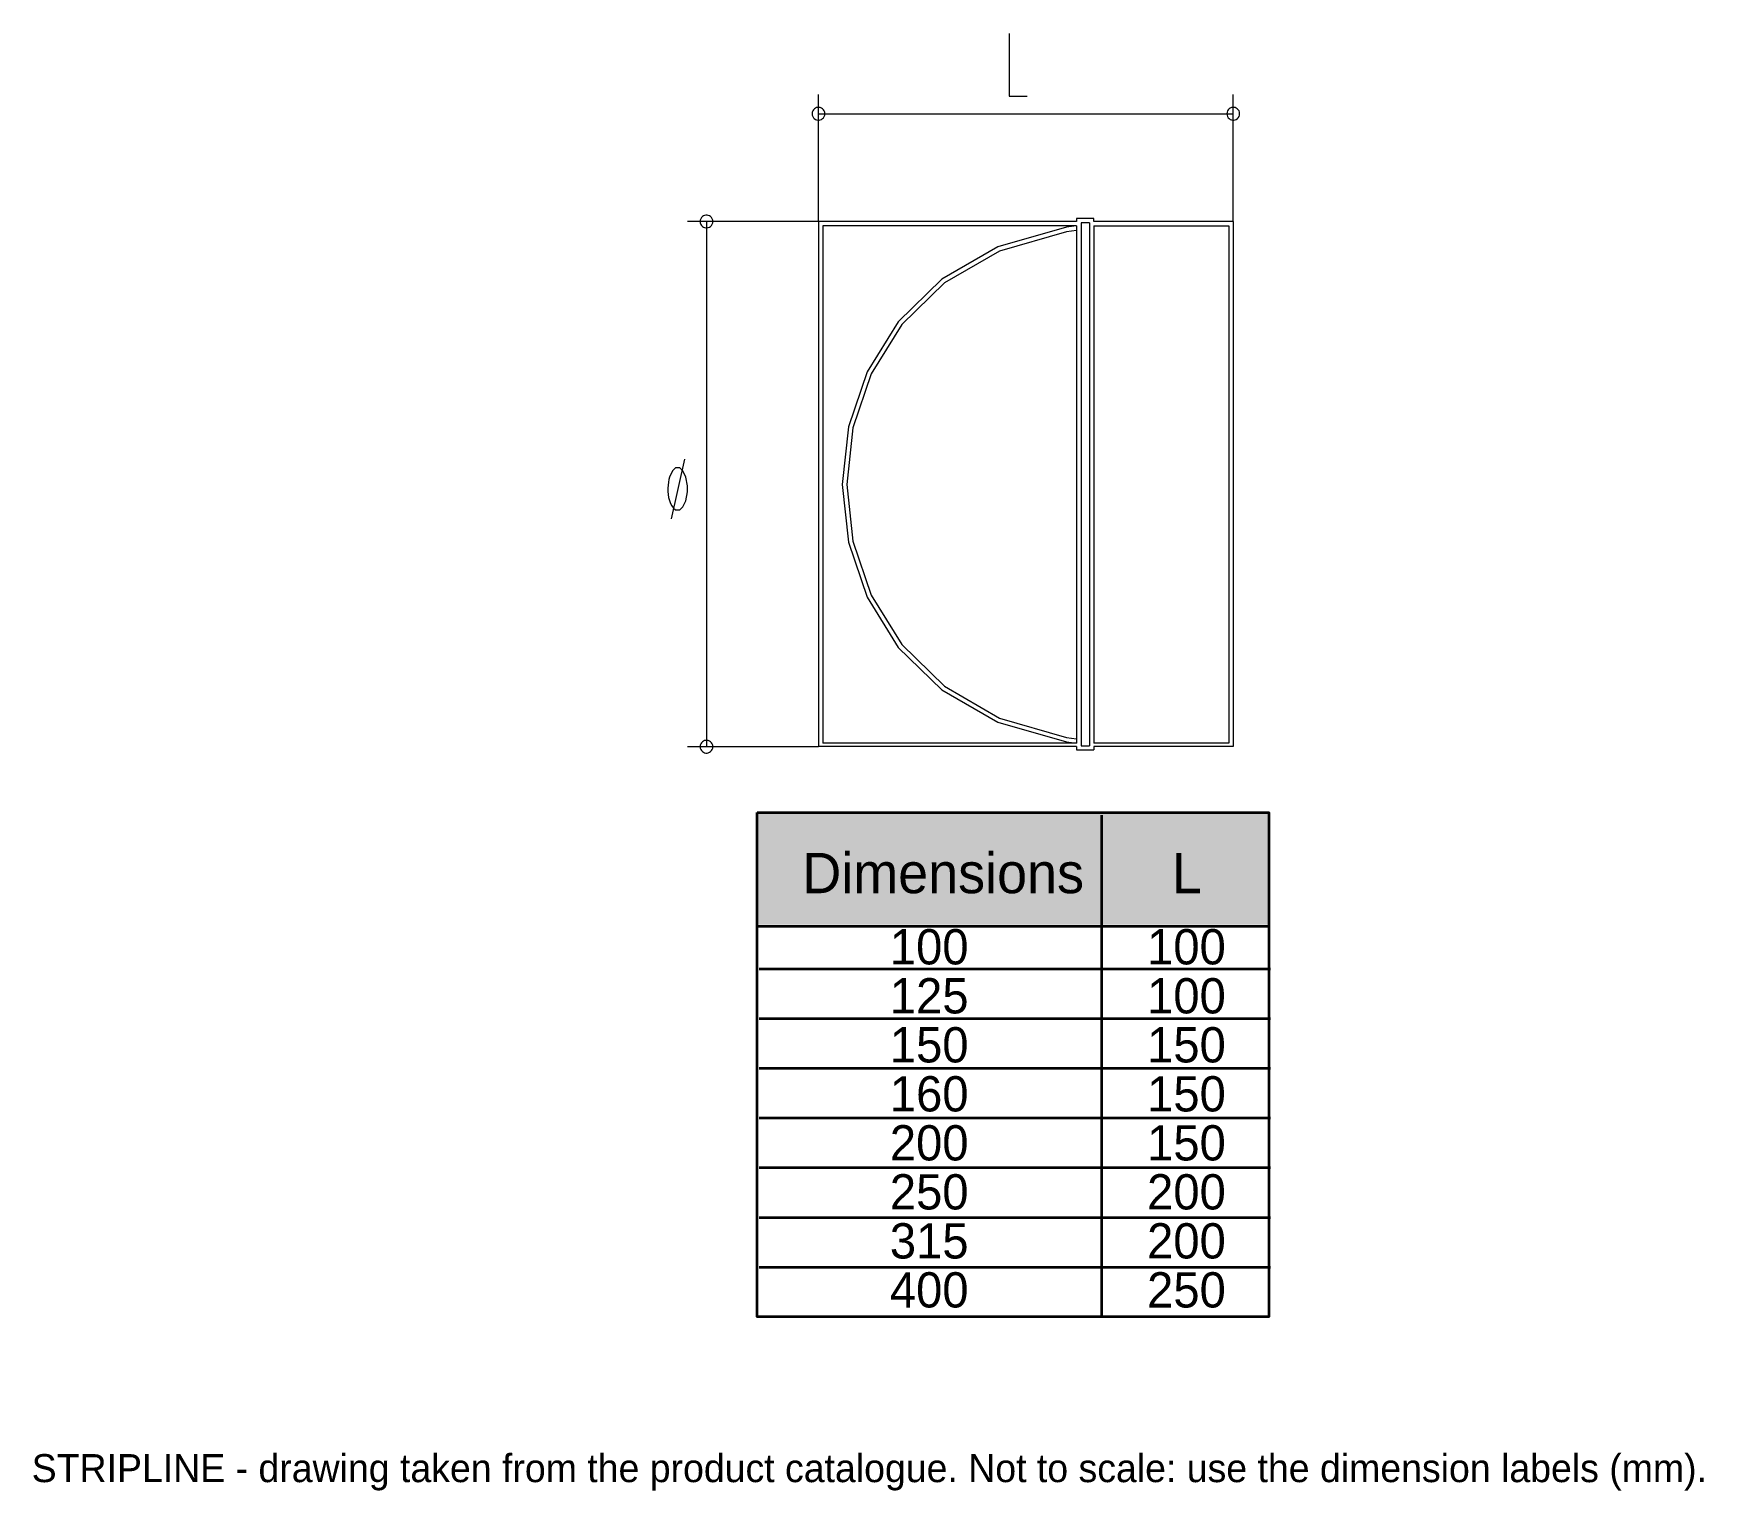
# Model space of a CAD drawing. Extents: x 0 to 239, y -13 to 195.
import ezdxf

# ---------------------------------------------------------------- set-up
doc = ezdxf.new("R2010")
doc.units = 0
for name, color, linetype in [('FILL', 8, 'Continuous'), ('GEOMETRY', 7, 'Continuous'), ('NOTE', 1, 'Continuous'), ('TEXT', 7, 'Continuous')]:
    doc.layers.add(name, color=color, linetype=linetype)

msp = doc.modelspace()

# ---------------------------------------------------------------- hatches: boundary and pattern name
at = {"layer": 'FILL'}
msp.add_hatch(color=7, dxfattribs=at).paths.add_polyline_path([(103.62, 83.62), (176.72, 83.62), (176.72, 67.6), (103.62, 67.6), (103.62, 83.62)])

# ---------------------------------------------------------------- linework, layer by layer
at = {"layer": 'GEOMETRY', "lineweight": 13}
for points in [[(139.63, 194.9), (139.63, 185.93), (142.2, 185.93)], [(112.4, 168.04), (112.4, 186.16)], [(171.65, 168.04), (171.65, 186.16)], [(112.4, 183.44), (171.65, 183.44)], [(112.4, 168.04), (93.66, 168.04)], [(96.4, 168.04), (96.4, 93.04)], [(149.26, 168.04), (112.4, 168.04)], [(112.4, 168.04), (112.4, 93.04)], [(149.26, 167.4), (113.03, 167.4)], [(113.03, 167.4), (113.03, 93.55)], [(149.26, 167.4), (147.82, 167.23), (138.03, 164.42), (130.02, 159.8), (123.8, 153.73), (119.35, 146.58), (116.68, 138.71), (115.79, 130.47), (116.68, 122.24), (119.35, 114.37), (123.79, 107.22), (130.02, 101.15), (138.03, 96.53), (147.82, 93.71), (149.26, 93.55)], [(151.74, 168.49), (149.26, 168.49)], [(149.26, 168.49), (149.26, 168.04)], [(149.26, 167.4), (149.26, 93.55)], [(151.11, 167.84), (149.91, 167.84)], [(149.91, 167.84), (149.91, 93.18)], [(151.11, 167.84), (151.11, 93.18)], [(171.65, 168.04), (151.74, 168.04), (151.74, 168.49)], [(151.74, 167.4), (151.74, 93.55)], [(151.74, 167.4), (171.01, 167.4), (171.01, 93.55)], [(171.65, 168.04), (171.65, 93.04)], [(149.26, 166.75), (147.84, 166.58), (138.25, 163.81), (130.39, 159.27), (124.28, 153.31), (119.92, 146.29), (117.3, 138.56), (116.43, 130.48), (117.3, 122.39), (119.92, 114.66), (124.28, 107.64), (130.39, 101.67), (138.25, 97.13), (147.84, 94.36), (149.26, 94.18)], [(93.25, 134.12), (91.33, 125.57)], [(149.26, 93.55), (113.03, 93.55)], [(149.91, 93.18), (151.11, 93.18)], [(171.01, 93.55), (151.74, 93.55)], [(93.66, 93.04), (112.4, 93.04)], [(149.26, 93.04), (112.4, 93.04)], [(149.26, 93.04), (149.26, 92.61)], [(149.26, 92.61), (151.74, 92.61)], [(151.74, 93.04), (151.74, 92.61)], [(171.65, 93.04), (151.74, 93.04)]]:
    msp.add_lwpolyline(points, dxfattribs=at)
for points in [[(113.3, 183.44), (113.29, 183.64), (113.21, 183.83), (113.1, 184), (112.97, 184.14), (112.81, 184.24), (112.64, 184.31), (112.47, 184.34), (112.29, 184.34), (112.12, 184.3), (111.95, 184.23), (111.81, 184.13), (111.68, 184), (111.58, 183.83), (111.51, 183.64), (111.48, 183.44), (111.51, 183.22), (111.57, 183.03), (111.67, 182.87), (111.8, 182.73), (111.95, 182.63), (112.12, 182.57), (112.29, 182.53), (112.47, 182.53), (112.65, 182.56), (112.81, 182.63), (112.97, 182.73), (113.1, 182.86), (113.21, 183.04), (113.29, 183.22), (113.3, 183.44)], [(172.55, 183.44), (172.54, 183.64), (172.47, 183.83), (172.36, 184), (172.22, 184.14), (172.07, 184.24), (171.9, 184.31), (171.73, 184.34), (171.55, 184.34), (171.38, 184.3), (171.21, 184.23), (171.06, 184.13), (170.94, 184), (170.83, 183.83), (170.76, 183.64), (170.73, 183.44), (170.76, 183.22), (170.83, 183.03), (170.93, 182.87), (171.06, 182.73), (171.21, 182.63), (171.38, 182.56), (171.55, 182.53), (171.73, 182.53), (171.9, 182.56), (172.07, 182.63), (172.23, 182.73), (172.36, 182.86), (172.47, 183.04), (172.54, 183.22), (172.55, 183.44)], [(97.3, 168.04), (97.29, 168.24), (97.22, 168.43), (97.11, 168.61), (96.97, 168.75), (96.82, 168.85), (96.65, 168.92), (96.48, 168.95), (96.3, 168.95), (96.13, 168.91), (95.97, 168.84), (95.82, 168.74), (95.69, 168.61), (95.58, 168.44), (95.51, 168.24), (95.48, 168.04), (95.51, 167.83), (95.58, 167.63), (95.68, 167.47), (95.81, 167.34), (95.96, 167.24), (96.13, 167.17), (96.3, 167.14), (96.48, 167.13), (96.65, 167.17), (96.82, 167.23), (96.98, 167.33), (97.11, 167.47), (97.22, 167.64), (97.29, 167.83), (97.3, 168.04)], [(91.96, 132.84), (91.54, 132.41), (91.11, 131.55), (91.02, 131.19), (90.95, 130.8), (90.91, 130.38), (90.88, 129.94), (90.89, 129.49), (90.92, 129.05), (90.99, 128.61), (91.1, 128.19), (91.25, 127.79), (91.44, 127.43), (91.67, 127.12), (91.96, 126.85), (92.6, 126.85), (93.03, 127.28), (93.46, 128.14), (93.68, 129.42), (93.68, 130.28), (93.46, 131.55), (93.03, 132.41), (92.6, 132.84), (91.96, 132.84)], [(97.3, 93.04), (97.29, 93.24), (97.22, 93.43), (97.11, 93.6), (96.97, 93.74), (96.82, 93.84), (96.65, 93.91), (96.48, 93.94), (96.3, 93.94), (96.13, 93.9), (95.96, 93.83), (95.82, 93.73), (95.69, 93.6), (95.58, 93.43), (95.51, 93.24), (95.48, 93.04), (95.51, 92.84), (95.58, 92.64), (95.68, 92.48), (95.81, 92.34), (95.95, 92.24), (96.12, 92.17), (96.29, 92.13), (96.47, 92.13), (96.65, 92.16), (96.82, 92.23), (96.97, 92.33), (97.11, 92.47), (97.22, 92.64), (97.29, 92.84), (97.3, 93.04)]]:
    msp.add_lwpolyline(points, close=True, dxfattribs=at)
at = {"layer": 'GEOMETRY', "lineweight": 35}
msp.add_lwpolyline([(103.62, 83.62), (176.72, 83.62), (176.72, 11.61), (103.62, 11.61), (103.62, 83.62)], close=True, dxfattribs=at)
for points in [[(152.86, 11.61), (152.86, 83.25)], [(103.62, 67.38), (176.83, 67.38)], [(103.92, 61.32), (176.96, 61.32)], [(103.92, 54.22), (176.96, 54.22)], [(103.92, 47.12), (176.96, 47.12)], [(103.92, 40.02), (176.96, 40.02)], [(103.92, 32.92), (176.96, 32.92)], [(103.92, 25.81), (176.96, 25.81)], [(103.92, 18.71), (176.96, 18.71)]]:
    msp.add_lwpolyline(points, dxfattribs=at)

# ---------------------------------------------------------------- texts
at = {"layer": 'NOTE'}
msp.add_text('STRIPLINE - drawing taken from the product catalogue. Not to scale: use the dimension labels (mm).', height=4, dxfattribs=at).set_placement((0, -12))
at = {"layer": 'TEXT'}
for s, height, p in [('Dimensions', 5.76, (110.09, 72.11)), ('L', 5.76, (162.89, 72.11)), ('100', 5.04, (122.59, 61.94)), ('100', 5.04, (159.34, 61.94)), ('125', 5.04, (122.59, 54.94)), ('100', 5.04, (159.34, 54.94)), ('150', 5.04, (122.59, 47.94)), ('150', 5.04, (159.34, 47.94)), ('160', 5.04, (122.59, 40.94)), ('150', 5.04, (159.34, 40.94)), ('200', 5.04, (122.59, 33.94)), ('150', 5.04, (159.34, 33.94)), ('250', 5.04, (122.59, 26.94)), ('200', 5.04, (159.34, 26.94)), ('315', 5.04, (122.59, 19.94)), ('200', 5.04, (159.34, 19.94)), ('400', 5.04, (122.59, 12.94)), ('250', 5.04, (159.34, 12.94))]:
    msp.add_text(s, height=height, dxfattribs=at).set_placement(p)

doc.saveas('drawing.dxf')
